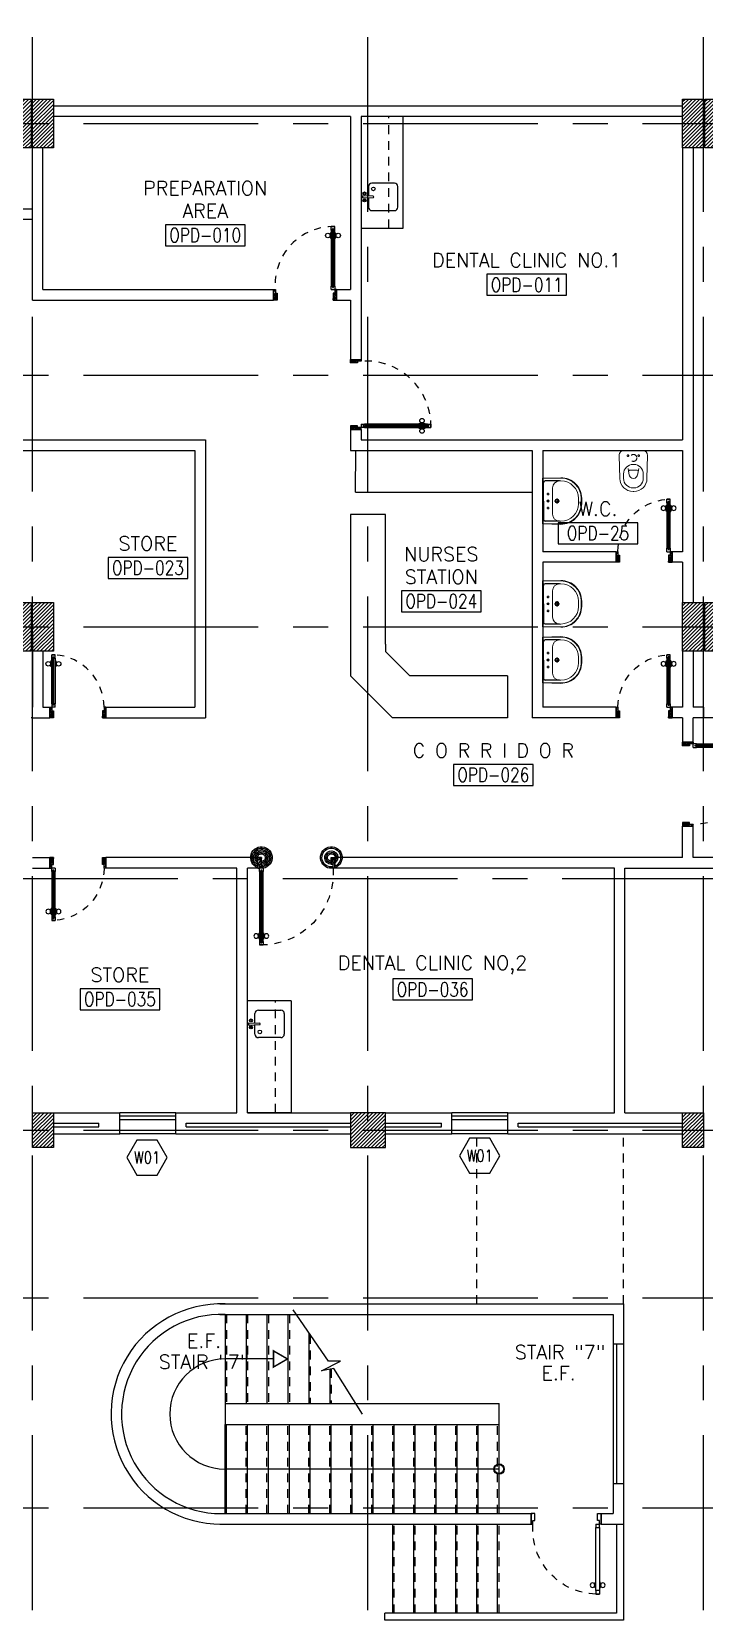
# Model space of a CAD drawing. Extents: x 417819.9 to 417911.9, y 43448 to 43539.2.
# Drawn here: x 417863.87 to 417873.49, y 43459.86 to 43482.59 of the extents above; entities that cross this region are included whole.
import ezdxf
from ezdxf.enums import TextEntityAlignment as Align

# ---------------------------------------------------------------- set-up
doc = ezdxf.new("R2010")
doc.units = 0
doc.header["$MEASUREMENT"] = 0
for name, pattern in [('CENTERX2', [4, 2.5, -0.5, 0.5, -0.5]), ('DASHED', [0.75, 0.5, -0.25]), ('HIDDEN', [0.375, 0.25, -0.125]), ('HIDDEN2', [0.1875, 0.125, -0.0625])]:
    doc.linetypes.add(name, pattern=pattern)
doc.layers.get('0').update_dxf_attribs({"color": 11, "linetype": 'CONTINUOUS'})
for name, color, linetype in [('AXES', 11, 'CENTERX2'), ('COL', 11, 'CONTINUOUS'), ('COUNTER', 11, 'CONTINUOUS'), ('DOOR', 11, 'CONTINUOUS'), ('FIX', 11, 'CONTINUOUS'), ('Handrail', 11, 'CONTINUOUS'), ('HAT', 11, 'CONTINUOUS'), ('HIDDEN', 11, 'HIDDEN2'), ('INSUL', 11, 'CONTINUOUS'), ('Locker', 11, 'CONTINUOUS'), ('ME-FIX', 11, 'CONTINUOUS'), ('RM-BOX', 11, 'CONTINUOUS'), ('RM-NAME', 11, 'CONTINUOUS'), ('RM-NO', 11, 'CONTINUOUS'), ('STR', 11, 'CONTINUOUS'), ('WALL', 11, 'CONTINUOUS'), ('WIN', 11, 'CONTINUOUS'), ('WIN-BOX', 11, 'CONTINUOUS'), ('WIN-NO', 11, 'CONTINUOUS')]:
    doc.layers.add(name, color=color, linetype=linetype)
doc.styles.add('ROMANS', font='ROMANS.shx', dxfattribs={"width": 0.6})

# ---------------------------------------------------------------- blocks, each defined once
blk = doc.blocks.new('RM1')
at = {"layer": 'RM-BOX'}
blk.add_lwpolyline([(570, -200), (-570, -200), (-570, -500), (570, -500)], close=True, dxfattribs=at)
at = {"layer": 'RM-NAME', "style": 'ROMANS'}
for tag, p in [('ROOMNAME1', (0, 324)), ('ROOMNAME2', (0, 0))]:
    blk.add_attdef(tag, text='', height=200, dxfattribs=at).set_placement(p, align=Align.MIDDLE)
at = {"layer": 'RM-NO', "style": 'ROMANS', "width": 0.8}
blk.add_attdef('ROOMNO', text='', height=200, dxfattribs=at).set_placement((0, -350), align=Align.MIDDLE)
blk = doc.blocks.new('WW1')
at = {"layer": 'WIN-BOX'}
blk.add_lwpolyline([(144, -250), (289, 0), (144, 250), (-144, 250), (-289, 0), (-144, -250)], close=True, dxfattribs=at)
at = {"layer": 'WIN-NO', "style": 'ROMANS', "width": 0.8}
blk.add_attdef('W00', text='', height=170, dxfattribs=at).set_placement((0, 0), align=Align.MIDDLE)
blk = doc.blocks.new('*X129')
at = {"color": 0}
for p, q in [((61359, 10129), (61837, 10607)), ((61359, 10182), (61784, 10607)), ((61359, 10235), (61731, 10607)), ((61359, 10288), (61678, 10607)), ((61359, 10341), (61624, 10607)), ((61359, 10395), (61571, 10607)), ((61359, 10448), (61518, 10607)), ((61359, 10501), (61465, 10607)), ((61359, 10554), (61412, 10607)), ((61359, 10607), (61359, 10607)), ((61390, 10107), (61859, 10576)), ((61443, 10107), (61859, 10523)), ((61496, 10107), (61859, 10470)), ((61549, 10107), (61859, 10417)), ((61602, 10107), (61859, 10364)), ((61655, 10107), (61859, 10311)), ((61708, 10107), (61859, 10258)), ((61761, 10107), (61859, 10205)), ((61814, 10107), (61859, 10152))]:
    blk.add_line(p, q, dxfattribs=at)
blk = doc.blocks.new('COL50')
at = {"layer": 'COL'}
blk.add_lwpolyline([(-250, 250), (-250, -250), (250, -250), (250, 250)], close=True, dxfattribs=at)
blk = doc.blocks.new('A$C74DC60CF')
at = {"layer": 'DOOR', "color": 0, "linetype": 'ByBlock'}
for p, q in [((65, 1155), (65, 1090)), ((74, 1155), (65, 1155)), ((74, 1078), (74, 1168)), ((81, 1168), (74, 1168)), ((74, 1155), (74, 1090)), ((81, 1200), (81, 1250)), ((131, 1250), (81, 1250)), ((81, 1250), (131, 1250)), ((81, 1200), (98, 1200)), ((98, 1200), (98, 1220)), ((98, 1220), (114, 1220)), ((114, 1200), (114, 1220)), ((114, 1200), (131, 1200)), ((131, 1200), (131, 1250)), ((131, 1168), (138, 1168)), ((138, 1078), (138, 1168)), ((138, 1155), (138, 1090)), ((138, 1155), (147, 1155)), ((147, 1155), (147, 1090)), ((74, 1090), (65, 1090)), ((81, 1078), (74, 1078)), ((131, 1078), (138, 1078)), ((138, 1090), (147, 1090)), ((56, 150), (56, 0)), ((56, 150), (81, 150)), ((106, 0), (56, 0)), ((98, 200), (81, 200)), ((81, 200), (81, 150)), ((131, 150), (81, 150)), ((81, 150), (81, 100)), ((81, 100), (106, 100)), ((98, 180), (98, 200)), ((114, 180), (98, 180)), ((106, 100), (106, 0)), ((131, 200), (114, 200)), ((114, 200), (114, 180)), ((131, 150), (131, 200)), ((1131, 100), (1106, 100)), ((1106, 100), (1106, 0)), ((1131, 150), (1131, 100)), ((1156, 150), (1131, 150)), ((1156, 150), (1156, 0)), ((1156, 0), (1156, 150)), ((1106, 0), (1156, 0))]:
    blk.add_line(p, q, dxfattribs=at)
at = {"layer": 'DOOR', "linetype": 'ByBlock'}
for p, q in [((81, 200), (81, 1200)), ((98, 200), (98, 1200)), ((114, 200), (114, 1200)), ((131, 1200), (131, 200))]:
    blk.add_line(p, q, dxfattribs=at)
at = {"layer": 'DOOR', "color": 9, "linetype": 'ByBlock'}
for p, q in [((106, 0), (56, 114)), ((106, 0), (56, 40)), ((106, 0), (93, 100)), ((1106, 0), (1156, 114)), ((1106, 0), (1119, 100)), ((1106, 0), (1156, 40))]:
    blk.add_line(p, q, dxfattribs=at)
at = {"layer": 'DOOR', "color": 0, "linetype": 'ByBlock'}
for centre in [(32, 1123), (179, 1123)]:
    blk.add_circle(centre, 32.4, dxfattribs=at)
at = {"layer": 'DOOR', "linetype": 'HIDDEN', "ltscale": 0.5}
blk.add_arc((106, 223), 1028, 355.9414, 91.3941, dxfattribs=at)
at = {"layer": 'DOOR', "color": 9, "linetype": 'ByBlock'}
for centre, radius, start, end in [((106, 0), 154, 103.7142, 108.8947), ((106, 0), 134, 100.72, 111.8402), ((106, 0), 114, 102.6226, 115.9162), ((106, 0), 94.4, 90, 121.9818), ((106, 0), 74.4, 90, 132.2236), ((106, 0), 54.4, 90, 156.7926), ((106, 0), 34.4, 90, 180), ((106, 0), 14.4, 90, 180), ((1106, 0), 94.4, 58.0182, 90), ((1106, 0), 74.4, 47.7764, 90), ((1106, 0), 54.4, 23.2074, 90), ((1106, 0), 34.4, 0, 90), ((1106, 0), 14.4, 0, 90), ((1106, 0), 134, 68.1598, 79.28), ((1106, 0), 154, 71.1053, 76.2858)]:
    blk.add_arc(centre, radius, start, end, dxfattribs=at)
blk = doc.blocks.new('DOOR90')
at = {"layer": 'DOOR', "color": 7, "linetype": 'ByBlock'}
for p, q in [((-150, 0), (0, 0)), ((-150, 0), (-150, -25)), ((0, -50), (-114, 0)), ((0, -50), (-40, 0)), ((0, -50), (0, 0)), ((-1000, -25), (-1050, -25)), ((-1050, -75), (-1050, -25)), ((-1050, -25), (-1050, -75)), ((-1000, -75), (-1050, -75)), ((-1000, -42), (-1020, -42)), ((-1020, -42), (-1020, -58)), ((-1000, -58), (-1020, -58)), ((-1000, -25), (-1000, -42)), ((-1000, -58), (-1000, -75)), ((-878, -18), (-968, -18)), ((-968, -25), (-968, -18)), ((-968, -75), (-968, -82)), ((-878, -82), (-968, -82)), ((-955, -9), (-890, -9)), ((-955, -18), (-955, -9)), ((-955, -18), (-890, -18)), ((-955, -82), (-890, -82)), ((-955, -82), (-955, -91)), ((-955, -91), (-890, -91)), ((-890, -18), (-890, -9)), ((-890, -82), (-890, -91)), ((-878, -25), (-878, -18)), ((-878, -75), (-878, -82)), ((-200, -25), (-150, -25)), ((-200, -42), (-200, -25)), ((-180, -42), (-200, -42)), ((-200, -58), (-180, -58)), ((-200, -75), (-200, -58)), ((-150, -75), (-200, -75)), ((-180, -58), (-180, -42)), ((-150, -25), (-100, -25)), ((-150, -75), (-150, -25)), ((-100, -25), (-100, -50)), ((0, -50), (-100, -37)), ((-100, -50), (0, -50)), ((-150, -875), (-100, -875)), ((-150, -900), (-150, -875)), ((-150, -900), (0, -900)), ((0, -900), (-150, -900)), ((0, -850), (-114, -900)), ((-100, -875), (-100, -850)), ((0, -850), (-100, -863)), ((-100, -850), (0, -850)), ((0, -850), (-40, -900)), ((0, -850), (0, -900))]:
    blk.add_line(p, q, dxfattribs=at)
at = {"layer": 'DOOR', "linetype": 'ByBlock'}
for p, q in [((-200, -25), (-1000, -25)), ((-200, -42), (-1000, -42)), ((-200, -58), (-1000, -58)), ((-1000, -75), (-200, -75))]:
    blk.add_line(p, q, dxfattribs=at)
at = {"layer": 'DOOR', "color": 7, "linetype": 'ByBlock'}
for centre in [(-923, 24), (-923, -124)]:
    blk.add_circle(centre, 32.4, dxfattribs=at)
for centre, radius, start, end in [((0, -50), 154, 161.1053, 166.2858), ((0, -50), 94.4, 148.0182, 180), ((0, -50), 134, 158.1598, 169.28), ((0, -50), 114, 154.0838, 167.3774), ((0, -50), 74.4, 137.7764, 180), ((0, -50), 54.4, 113.2074, 180), ((0, -50), 34.4, 90, 180), ((0, -50), 14.4, 90, 180), ((0, -850), 154, 193.7142, 198.8947), ((0, -850), 134, 190.72, 201.8402), ((0, -850), 94.4, 180, 211.9818), ((0, -850), 74.4, 180, 222.2236), ((0, -850), 54.4, 180, 246.7926), ((0, -850), 34.4, 180, 270), ((0, -850), 14.4, 180, 270)]:
    blk.add_arc(centre, radius, start, end, dxfattribs=at)
at = {"layer": 'DOOR', "linetype": 'HIDDEN', "ltscale": 0.5}
blk.add_arc((-222, -50), 828, 178.2701, 275.003, dxfattribs=at)
blk = doc.blocks.new('C11')
at = {"layer": 'HAT'}
h = blk.add_hatch(dxfattribs=at)
h.set_pattern_fill('ANSI31', color=256, scale=300, style=0)
h.set_pattern_definition([(45, (-383765.23, -62181), (-26.5165043, 26.5165043), [])])
h.paths.add_polyline_path([(-20, 350), (-20, 700), (-320, 700), (-320, 350)])
h.paths.add_polyline_path([(-320, 0), (-20, 0), (-20, 350), (-320, 350)])
h = blk.add_hatch(dxfattribs=at)
h.set_pattern_fill('ANSI31', color=256, scale=300, style=0)
h.set_pattern_definition([(45, (-383445.23, -62181), (-26.5165043, 26.5165043), [])])
h.paths.add_polyline_path([(300, 350), (300, 700), (0, 700), (0, 350)])
h.paths.add_polyline_path([(0, 0), (300, 0), (300, 350), (0, 350)])
at = {"layer": 'COL'}
for points in [[(-20, 700), (-20, 0), (-320, 0), (-320, 700)], [(300, 700), (300, 0), (0, 0), (0, 700)]]:
    blk.add_lwpolyline(points, close=True, dxfattribs=at)
blk = doc.blocks.new('DOOR80')
at = {"layer": 'DOOR', "color": 7, "linetype": 'ByBlock'}
for p, q in [((-150, 800), (0, 800)), ((-150, 800), (-150, 775)), ((0, 800), (-150, 800)), ((-150, 775), (-100, 775)), ((0, 750), (-114, 800)), ((-100, 775), (-100, 750)), ((0, 750), (-100, 763)), ((-100, 750), (0, 750)), ((0, 750), (-40, 800)), ((0, 750), (0, 800)), ((-850, 75), (-900, 75)), ((-900, 75), (-900, 25)), ((-900, 25), (-900, 75)), ((-850, 25), (-900, 25)), ((-850, 58), (-870, 58)), ((-870, 42), (-870, 58)), ((-850, 42), (-870, 42)), ((-850, 58), (-850, 75)), ((-850, 25), (-850, 42)), ((-727, 82), (-817, 82)), ((-817, 75), (-817, 82)), ((-817, 25), (-817, 18)), ((-727, 18), (-817, 18)), ((-805, 91), (-740, 91)), ((-805, 82), (-805, 91)), ((-805, 82), (-740, 82)), ((-805, 18), (-740, 18)), ((-805, 18), (-805, 9)), ((-805, 9), (-740, 9)), ((-740, 82), (-740, 91)), ((-740, 18), (-740, 9)), ((-727, 75), (-727, 82)), ((-727, 25), (-727, 18)), ((-150, 75), (-200, 75)), ((-200, 75), (-200, 58)), ((-200, 58), (-180, 58)), ((-180, 42), (-200, 42)), ((-200, 42), (-200, 25)), ((-200, 25), (-150, 25)), ((-180, 58), (-180, 42)), ((-150, 75), (-150, 25)), ((-150, 25), (-100, 25)), ((-150, 0), (-150, 25)), ((0, 0), (-150, 0)), ((0, 50), (-114, 0)), ((-100, 25), (-100, 50)), ((0, 50), (-100, 37)), ((-100, 50), (0, 50)), ((0, 50), (-40, 0)), ((0, 50), (0, 0))]:
    blk.add_line(p, q, dxfattribs=at)
at = {"layer": 'DOOR', "linetype": 'ByBlock'}
for p, q in [((-850, 75), (-200, 75)), ((-200, 58), (-850, 58)), ((-200, 42), (-850, 42)), ((-200, 25), (-850, 25))]:
    blk.add_line(p, q, dxfattribs=at)
at = {"layer": 'DOOR', "color": 7, "linetype": 'ByBlock'}
for centre in [(-772, 124), (-772, -24)]:
    blk.add_circle(centre, 32.4, dxfattribs=at)
at = {"layer": 'DOOR', "linetype": 'HIDDEN', "ltscale": 0.5}
blk.add_arc((-149, 23), 752, 90.0695, 176.0204, dxfattribs=at)
at = {"layer": 'DOOR', "color": 7, "linetype": 'ByBlock'}
for centre, radius, start, end in [((0, 750), 154, 161.1053, 166.2858), ((0, 750), 134, 158.1598, 169.28), ((0, 750), 94.4, 148.0182, 180), ((0, 750), 74.4, 137.7764, 180), ((0, 750), 54.4, 113.2074, 180), ((0, 750), 34.4, 90, 180), ((0, 750), 14.4, 90, 180), ((0, 50), 154, 193.7142, 198.8947), ((0, 50), 134, 190.72, 201.8402), ((0, 50), 114, 192.6226, 205.9162), ((0, 50), 94.4, 180, 211.9818), ((0, 50), 74.4, 180, 222.2236), ((0, 50), 54.4, 180, 246.7926), ((0, 50), 34.4, 180, 270), ((0, 50), 14.4, 180, 270)]:
    blk.add_arc(centre, radius, start, end, dxfattribs=at)
blk = doc.blocks.new('A$C24ED45A6')
at = {"layer": 'DOOR', "color": 0, "linetype": 'ByBlock'}
for p, q in [((925, 1100), (925, 1150)), ((925, 1150), (975, 1150)), ((975, 1150), (925, 1150)), ((975, 1100), (975, 1150)), ((909, 1055), (909, 990)), ((918, 1055), (909, 1055)), ((918, 990), (909, 990)), ((918, 978), (918, 1068)), ((925, 1068), (918, 1068)), ((918, 1055), (918, 990)), ((925, 978), (918, 978)), ((942, 1100), (925, 1100)), ((942, 1100), (942, 1120)), ((958, 1120), (942, 1120)), ((958, 1100), (958, 1120)), ((975, 1100), (958, 1100)), ((975, 1068), (982, 1068)), ((975, 978), (982, 978)), ((982, 978), (982, 1068)), ((982, 1055), (982, 990)), ((982, 1055), (991, 1055)), ((982, 990), (991, 990)), ((991, 1055), (991, 990)), ((0, 0), (0, 150)), ((0, 150), (25, 150)), ((50, 0), (0, 0)), ((25, 150), (25, 100)), ((25, 100), (50, 100)), ((50, 100), (50, 0)), ((925, 150), (925, 200)), ((925, 200), (942, 200)), ((925, 150), (975, 150)), ((942, 200), (942, 180)), ((942, 180), (958, 180)), ((975, 100), (950, 100)), ((950, 100), (950, 0)), ((958, 180), (958, 200)), ((958, 200), (975, 200)), ((975, 200), (975, 150)), ((1000, 150), (975, 150)), ((975, 150), (975, 100)), ((1000, 150), (1000, 0)), ((950, 0), (1000, 0))]:
    blk.add_line(p, q, dxfattribs=at)
at = {"layer": 'DOOR', "linetype": 'ByBlock'}
for p, q in [((925, 1100), (925, 200)), ((942, 200), (942, 1100)), ((958, 200), (958, 1100)), ((975, 200), (975, 1100))]:
    blk.add_line(p, q, dxfattribs=at)
at = {"layer": 'DOOR', "color": 9, "linetype": 'ByBlock'}
for p, q in [((50, 0), (0, 114)), ((50, 0), (0, 40)), ((50, 0), (37, 100)), ((950, 0), (1000, 114)), ((950, 0), (963, 100)), ((950, 0), (1000, 40))]:
    blk.add_line(p, q, dxfattribs=at)
at = {"layer": 'DOOR', "color": 0, "linetype": 'ByBlock'}
for centre in [(876, 1023), (1024, 1023)]:
    blk.add_circle(centre, 32.4, dxfattribs=at)
at = {"layer": 'DOOR', "linetype": 'HIDDEN', "ltscale": 0.5}
blk.add_arc((950, 222), 928, 88.456, 184.4816, dxfattribs=at)
at = {"layer": 'DOOR', "color": 9, "linetype": 'ByBlock'}
for centre, radius, start, end in [((50, 0), 154, 103.7142, 108.8947), ((50, 0), 134, 100.72, 111.8402), ((50, 0), 114, 102.6226, 115.9162), ((50, 0), 94.4, 90, 121.9818), ((50, 0), 74.4, 90, 132.2236), ((50, 0), 54.4, 90, 156.7926), ((50, 0), 34.4, 90, 180), ((50, 0), 14.4, 90, 180), ((950, 0), 94.4, 58.0182, 90), ((950, 0), 74.4, 47.7764, 90), ((950, 0), 54.4, 23.2074, 90), ((950, 0), 34.4, 0, 90), ((950, 0), 14.4, 0, 90), ((950, 0), 134, 68.1598, 79.28), ((950, 0), 114, 64.0838, 77.3774), ((950, 0), 154, 71.1053, 76.2858)]:
    blk.add_arc(centre, radius, start, end, dxfattribs=at)
at = {"layer": 'WALL'}
blk.add_line((1000, 0), (1000, 150), dxfattribs=at)
blk = doc.blocks.new('LAV-003')
at = {"layer": 'FIX', "linetype": 'ByBlock'}
blk.add_line((-328, -25), (328, -25), dxfattribs=at)
at = {"layer": 'FIX', "linetype": 'Continuous', "lineweight": 20}
for p, q in [((-328, -285), (-328, -25)), ((0, -165), (-187, -165)), ((0, -165), (187, -165)), ((328, -285), (328, -25)), ((-288, -285), (-288, -265)), ((287, -285), (287, -265)), ((0, -535), (-38, -535)), ((0, -575), (-38, -575)), ((0, -535), (38, -535)), ((0, -575), (38, -575))]:
    blk.add_line(p, q, dxfattribs=at)
at = {"layer": 'FIX', "linetype": 'ByBlock', "ltscale": 0.3}
for p, q in [((-288, -265), (-288, -60)), ((0, -35), (-262, -35)), ((0, -35), (262, -35)), ((287, -265), (287, -60))]:
    blk.add_line(p, q, dxfattribs=at)
at = {"layer": 'FIX', "lineweight": 20}
for p, q in [((-16, -101), (15, -101)), ((0, -85), (0, -116))]:
    blk.add_line(p, q, dxfattribs=at)
at = {"layer": 'FIX', "linetype": 'DASHED', "lineweight": 20, "ltscale": 0.04}
for p, q in [((0, -194), (0, -266)), ((-36, -230), (37, -230))]:
    blk.add_line(p, q, dxfattribs=at)
at = {"layer": 'FIX', "linetype": 'Continuous', "lineweight": 20}
blk.add_lwpolyline([(295, -25), (0, -25), (-328, -25), (-334, -285, 0.414214), (-38, -582), (0, -582), (38, -582, 0.414214), (334, -285), (328, -25), (0, -25)], format="xyb", dxfattribs=at)
at = {"layer": 'FIX', "linetype": 'HIDDEN', "lineweight": 20, "ltscale": 0.05}
for centre in [(-100, -101), (100, -101)]:
    blk.add_circle(centre, 12.4, dxfattribs=at)
at = {"layer": 'FIX', "lineweight": 20}
for centre, radius in [((0, -230), 29.5), ((0, -230), 22.5), ((0, -101), 15.5)]:
    blk.add_circle(centre, radius, dxfattribs=at)
at = {"layer": 'FIX', "linetype": 'ByBlock', "ltscale": 0.3}
for centre, start, end in [((-262, -60), 90, 180), ((262, -60), 0, 90)]:
    blk.add_arc(centre, 25, start, end, dxfattribs=at)
at = {"layer": 'FIX', "linetype": 'Continuous', "lineweight": 20}
for centre, radius, start, end in [((-187, -265), 100, 90, 180), ((187, -265), 100, 0, 90), ((-38, -285), 290, 180, 270), ((-38, -285), 250, 180, 270), ((38, -285), 290, 270, 0), ((38, -285), 250, 270, 0)]:
    blk.add_arc(centre, radius, start, end, dxfattribs=at)
blk = doc.blocks.new('WC1')
at = {"layer": 'FIX', "lineweight": 20}
for p, q in [((-482, 5), (-482, -5)), ((-429, 5), (-429, -5)), ((-289, 24), (-295, 0)), ((-295, 0), (-289, -24)), ((35, 204), (-293, 194)), ((-230, 141), (-293, 141)), ((-150, 76), (-245, 60)), ((-94, 5), (-94, -5)), ((108, 0), (108, 131)), ((108, -131), (108, 0)), ((-293, -141), (-230, -141)), ((-293, -194), (35, -204)), ((-245, -60), (-150, -76)), ((32, -204), (35, -204))]:
    blk.add_line(p, q, dxfattribs=at)
at = {"layer": 'FIX', "linetype": 'Continuous', "lineweight": 20}
blk.add_line((-175, -47), (-175, 45), dxfattribs=at)
at = {"layer": 'FIX', "linetype": 'HIDDEN2', "lineweight": 20, "ltscale": 0.3}
blk.add_circle((0, 0), 49.8, dxfattribs=at)
at = {"layer": 'FIX', "linetype": 'HIDDEN', "lineweight": 20, "ltscale": 0.05}
for centre in [(32, 78), (32, -77)]:
    blk.add_circle(centre, 11.6, dxfattribs=at)
at = {"layer": 'FIX', "lineweight": 20}
for centre, radius, start, end in [((-293, 5), 189, 90, 180), ((-293, 5), 136, 90, 180), ((-228, -7), 68.2, 128.9242, 152.8468), ((-219, -18), 82, 108.496, 128.9242), ((-230, 5), 136, 360, 90), ((35, 131), 73, 360, 90), ((-293, -5), 189, 180, 270), ((-293, -5), 136, 180, 270), ((-228, 7), 68.2, 207.1532, 231.0758), ((-219, 18), 82, 231.0758, 251.504), ((-230, -5), 136, 270, 0), ((35, -131), 73, 270, 0)]:
    blk.add_arc(centre, radius, start, end, dxfattribs=at)
at = {"layer": 'FIX', "linetype": 'Continuous', "lineweight": 20}
for centre, start, end in [((-198, 46), 357.6662, 91.6121), ((-197, -46), 268.3879, 2.3338)]:
    blk.add_arc(centre, 22.3, start, end, dxfattribs=at)
blk = doc.blocks.new('DOOR100')
at = {"layer": 'DOOR', "color": 7, "linetype": 'ByBlock'}
for p, q in [((-91, 1205), (-91, 1140)), ((-82, 1205), (-91, 1205)), ((-82, 1140), (-91, 1140)), ((-82, 1128), (-82, 1218)), ((-75, 1218), (-82, 1218)), ((-82, 1205), (-82, 1140)), ((-75, 1250), (-75, 1300)), ((-75, 1300), (-25, 1300)), ((-25, 1300), (-75, 1300)), ((-58, 1250), (-75, 1250)), ((-58, 1250), (-58, 1270)), ((-42, 1270), (-58, 1270)), ((-42, 1250), (-42, 1270)), ((-25, 1250), (-42, 1250)), ((-25, 1250), (-25, 1300)), ((-25, 1218), (-18, 1218)), ((-18, 1128), (-18, 1218)), ((-18, 1205), (-18, 1140)), ((-18, 1205), (-9, 1205)), ((-18, 1140), (-9, 1140)), ((-9, 1205), (-9, 1140)), ((-75, 1128), (-82, 1128)), ((-25, 1128), (-18, 1128)), ((-1200, 0), (-1200, 150)), ((-1200, 150), (-1175, 150)), ((-1200, 150), (-1200, 0)), ((-1150, 0), (-1200, 114)), ((-1150, 0), (-1200, 40)), ((-1150, 0), (-1200, 0)), ((-1175, 150), (-1175, 100)), ((-1175, 100), (-1150, 100)), ((-1150, 0), (-1163, 100)), ((-1150, 100), (-1150, 0)), ((-75, 200), (-58, 200)), ((-75, 150), (-75, 200)), ((-75, 150), (-25, 150)), ((-58, 200), (-58, 180)), ((-58, 180), (-42, 180)), ((-50, 0), (0, 114)), ((-50, 100), (-50, 0)), ((-50, 0), (-37, 100)), ((-25, 100), (-50, 100)), ((-50, 0), (0, 40)), ((-50, 0), (0, 0)), ((-42, 200), (-25, 200)), ((-42, 180), (-42, 200)), ((-25, 200), (-25, 150)), ((0, 150), (-25, 150)), ((-25, 150), (-25, 100)), ((0, 0), (0, 150)), ((0, 150), (0, 0))]:
    blk.add_line(p, q, dxfattribs=at)
at = {"layer": 'DOOR', "linetype": 'ByBlock'}
for p, q in [((-75, 1250), (-75, 200)), ((-58, 200), (-58, 1250)), ((-42, 200), (-42, 1250)), ((-25, 200), (-25, 1250))]:
    blk.add_line(p, q, dxfattribs=at)
at = {"layer": 'DOOR', "color": 7, "linetype": 'ByBlock'}
for centre in [(-124, 1173), (24, 1173)]:
    blk.add_circle(centre, 32.4, dxfattribs=at)
at = {"layer": 'DOOR', "linetype": 'HIDDEN', "ltscale": 0.5}
blk.add_arc((-25, 150), 1150, 90, 180, dxfattribs=at)
at = {"layer": 'DOOR', "color": 7, "linetype": 'ByBlock'}
for centre, radius, start, end in [((-1150, 0), 154, 103.7142, 108.8947), ((-1150, 0), 134, 100.72, 111.8402), ((-1150, 0), 94.4, 90, 121.9818), ((-1150, 0), 74.4, 90, 132.2236), ((-1150, 0), 54.4, 90, 156.7926), ((-1150, 0), 34.4, 90, 180), ((-1150, 0), 14.4, 90, 180), ((-50, 0), 94.4, 58.0182, 90), ((-50, 0), 74.4, 47.7764, 90), ((-50, 0), 54.4, 23.2074, 90), ((-50, 0), 34.4, 0, 90), ((-50, 0), 14.4, 0, 90), ((-50, 0), 134, 68.1598, 79.28), ((-50, 0), 114, 64.0838, 77.3774), ((-50, 0), 154, 71.1053, 76.2858)]:
    blk.add_arc(centre, radius, start, end, dxfattribs=at)
blk = doc.blocks.new('STL-DR')
at = {"layer": 'DOOR', "color": 0, "linetype": 'ByBlock'}
for p, q in [((50, 0), (0, 0)), ((0, -150), (0, 0)), ((50, -100), (50, 0)), ((0, -150), (25, -150)), ((25, -100), (50, -100)), ((25, -150), (25, -100)), ((75, -150), (25, -150)), ((25, -200), (25, -150)), ((75, -200), (25, -200)), ((75, -150), (75, -200)), ((950, -100), (950, 0)), ((950, 0), (1000, 0)), ((975, -100), (950, -100)), ((975, -150), (975, -100)), ((1000, -150), (975, -150)), ((1000, 0), (1000, -150)), ((18, -990), (9, -990)), ((9, -1055), (9, -990)), ((18, -1055), (9, -1055)), ((18, -978), (18, -1068)), ((25, -978), (18, -978)), ((18, -1055), (18, -990)), ((25, -1068), (18, -1068)), ((25, -1100), (75, -1100)), ((25, -1100), (25, -1150)), ((75, -978), (82, -978)), ((75, -1068), (82, -1068)), ((75, -1100), (75, -1150)), ((82, -978), (82, -1068)), ((82, -990), (91, -990)), ((82, -1055), (82, -990)), ((82, -1055), (91, -1055)), ((91, -1055), (91, -990)), ((25, -1150), (75, -1150)), ((75, -1150), (25, -1150))]:
    blk.add_line(p, q, dxfattribs=at)
at = {"layer": 'DOOR', "linetype": 'ByBlock'}
for p, q in [((25, -200), (25, -1100)), ((75, -1100), (75, -200))]:
    blk.add_line(p, q, dxfattribs=at)
at = {"layer": 'DOOR', "color": 0, "linetype": 'ByBlock'}
for centre in [(-24, -1023), (124, -1023)]:
    blk.add_circle(centre, 32.4, dxfattribs=at)
at = {"layer": 'DOOR', "linetype": 'HIDDEN', "ltscale": 0.5}
blk.add_arc((50, -223), 928, 271.544, 4.4816, dxfattribs=at)
at = {"layer": 'WALL'}
for p, q in [((0, 0), (0, -150)), ((0, 0), (0, -150)), ((1000, 0), (1000, -150))]:
    blk.add_line(p, q, dxfattribs=at)
blk = doc.blocks.new('A$C4EEB47EC')
at = {"layer": 'ME-FIX', "linetype": 'HIDDEN2'}
blk.add_line((1.6, 0.4), (0, 0.4), dxfattribs=at)
at = {"layer": 'ME-FIX'}
blk.add_lwpolyline([(0, 0.6), (1.6, 0.6), (1.6, 0)], dxfattribs=at)
blk.add_lwpolyline([(1.162, 0.107), (1.296, 0.107, 0.414214), (1.346, 0.157), (1.346, 0.478, 0.414214), (1.296, 0.528), (1.003, 0.528, 0.414214), (0.953, 0.478), (0.953, 0.157, 0.414214), (1.003, 0.107), (1.137, 0.107)], format="xyb", dxfattribs=at)
blk.add_lwpolyline([(1.133, 0.019), (1.165, 0.019), (1.159, 0.174, 1), (1.139, 0.174)], format="xyb", close=True, dxfattribs=at)
for centre, radius in [((1.035, 0.177), 0.0255), ((1.1, 0.05), 0.0217), ((1.1, 0.05), 0.014), ((1.199, 0.05), 0.0217), ((1.199, 0.05), 0.014)]:
    blk.add_circle(centre, radius, dxfattribs=at)
blk = doc.blocks.new('A$C347D0806')
at = {"layer": 'ME-FIX'}
for p, q in [((0.627, 1.6), (0.627, 0)), ((0.107, 1.28), (0.107, 1.417)), ((0.157, 1.467), (0.478, 1.467)), ((0.528, 1.417), (0.528, 1.124)), ((0.019, 1.254), (0.019, 1.287)), ((0.019, 1.287), (0.174, 1.28)), ((0.019, 1.254), (0.174, 1.261)), ((0.107, 1.124), (0.107, 1.261)), ((0.478, 1.074), (0.157, 1.074)), ((0.627, 0), (0, 0))]:
    blk.add_line(p, q, dxfattribs=at)
for centre, radius in [((0.05, 1.32), 0.0217), ((0.05, 1.221), 0.0217), ((0.05, 1.32), 0.014), ((0.05, 1.221), 0.014), ((0.177, 1.156), 0.0255)]:
    blk.add_circle(centre, radius, dxfattribs=at)
for centre, radius, start, end in [((0.157, 1.417), 0.0499, 90, 180), ((0.478, 1.417), 0.0499, 0, 90), ((0.174, 1.27), 0.00997, 270, 90), ((0.157, 1.124), 0.0499, 180, 270), ((0.478, 1.124), 0.0499, 270, 0)]:
    blk.add_arc(centre, radius, start, end, dxfattribs=at)

msp = doc.modelspace()

# ---------------------------------------------------------------- hatches: boundary and pattern name
at = {"layer": 'HAT', "linetype": 'ByBlock', "ltscale": 0.3}
h = msp.add_hatch(dxfattribs=at)
h.set_pattern_fill('ANSI31', color=256, scale=300, style=0)
h.set_pattern_definition([(44.999998, (417605.380422, 43384.263318), (-0.0265165056, 0.026516504), [])])
h.paths.add_polyline_path([(417864.1766, 43467.1243), (417863.8766, 43467.1243), (417863.8766, 43466.8743), (417864.1766, 43466.8743)])
h.paths.add_polyline_path([(417864.1766, 43466.8743), (417863.8766, 43466.8743), (417863.8766, 43466.6243), (417864.1766, 43466.6243)])
h = msp.add_hatch(dxfattribs=at)
h.set_pattern_fill('ANSI31', color=256, scale=300, style=0)
h.set_pattern_definition([(44.999998, (417614.680422, 43384.263318), (-0.0265165056, 0.026516504), [])])
h.paths.add_polyline_path([(417873.4766, 43467.1243), (417873.1766, 43467.1243), (417873.1766, 43466.8743), (417873.4766, 43466.8743)])
h.paths.add_polyline_path([(417873.4766, 43466.8743), (417873.1766, 43466.8743), (417873.1766, 43466.6243), (417873.4766, 43466.6243)])

# ---------------------------------------------------------------- linework, layer by layer
for p, q in [((417868.1114, 43463.5709), (417867.6037, 43464.3022)), ((417868.0128, 43463.4305), (417868.2817, 43463.5709)), ((417868.1882, 43463.4656), (417868.0128, 43463.4305)), ((417868.2817, 43463.5709), (417868.1114, 43463.5709)), ((417868.5974, 43462.8104), (417868.1882, 43463.4656)), ((417866.6314, 43462.9643), (417870.5514, 43462.9643)), ((417866.6314, 43462.9643), (417866.6314, 43462.6643)), ((417870.5514, 43462.6643), (417870.5514, 43462.9643)), ((417866.6314, 43462.6643), (417870.5514, 43462.6643))]:
    msp.add_line(p, q)
at = {"layer": 'AXES'}
for p, q in [((417868.6766, 43460.01), (417868.6766, 43538.8227)), ((417863.8766, 43460.01), (417863.8766, 43538.1468)), ((417873.4766, 43460.01), (417873.4766, 43538.1375)), ((417820.6052, 43481.2743), (417889.6966, 43481.2743)), ((417820.6052, 43477.6743), (417889.6966, 43477.6743)), ((417820.6052, 43474.0743), (417889.6966, 43474.0743)), ((417831.4566, 43470.4743), (417889.6966, 43470.4743)), ((417820.6052, 43466.8743), (417890.8966, 43466.8743)), ((417820.6052, 43464.4743), (417889.6966, 43464.4743)), ((417820.6052, 43464.4743), (417898.0966, 43464.4743)), ((417820.6052, 43461.4743), (417887.8966, 43461.4743)), ((417820.6052, 43461.4743), (417887.8966, 43461.4743))]:
    msp.add_line(p, q, dxfattribs=at)
at = {"layer": 'COL'}
for p, q in [((417863.8766, 43467.1243), (417864.1766, 43467.1243)), ((417863.8766, 43466.6243), (417863.8766, 43467.1243)), ((417864.1766, 43467.1243), (417864.1766, 43466.6243)), ((417873.1766, 43467.1243), (417873.4766, 43467.1243)), ((417873.1766, 43466.6243), (417873.1766, 43467.1243)), ((417873.4766, 43467.1243), (417873.4766, 43466.6243)), ((417864.1766, 43466.6243), (417863.8766, 43466.6243)), ((417873.4766, 43466.6243), (417873.1766, 43466.6243))]:
    msp.add_line(p, q, dxfattribs=at)
at = {"layer": 'COUNTER'}
for p, q in [((417868.5001, 43475.9993), (417868.5016, 43476.5993)), ((417868.5001, 43475.9993), (417871.0266, 43475.9993)), ((417868.4266, 43473.8243), (417868.4266, 43473.3743)), ((417868.9266, 43473.8243), (417868.9266, 43473.7229)), ((417869.2751, 43473.3743), (417868.9266, 43473.7229)), ((417869.0266, 43472.7743), (417868.4266, 43473.3743)), ((417870.6735, 43473.3743), (417869.2751, 43473.3743)), ((417870.6735, 43473.3743), (417870.6735, 43472.7743)), ((417870.6735, 43472.7743), (417869.0266, 43472.7743))]:
    msp.add_line(p, q, dxfattribs=at)
msp.add_lwpolyline([(417868.9266, 43473.8243), (417868.9266, 43475.6793), (417868.4266, 43475.6793), (417868.4266, 43473.8243)], dxfattribs=at)
at = {"layer": 'Handrail'}
for p, q in [((417872.2316, 43461.2393), (417872.2316, 43459.9643)), ((417872.3316, 43461.2393), (417872.3316, 43459.8643)), ((417872.2316, 43459.9643), (417868.9184, 43459.9643)), ((417868.9184, 43459.8643), (417868.9184, 43459.9643)), ((417872.3316, 43459.8643), (417868.9184, 43459.8643))]:
    msp.add_line(p, q, dxfattribs=at)
at = {"layer": 'HIDDEN'}
for p, q in [((417870.2316, 43464.3893), (417870.2316, 43466.8243)), ((417872.3316, 43464.3893), (417872.3316, 43466.8243))]:
    msp.add_line(p, q, dxfattribs=at)
at = {"layer": 'INSUL'}
for p, q in [((417864.1766, 43466.9743), (417864.8266, 43466.9743)), ((417864.1766, 43466.9243), (417864.8266, 43466.9243)), ((417864.8266, 43466.9243), (417864.8266, 43466.9743)), ((417866.0766, 43466.9743), (417868.4266, 43466.9743)), ((417866.0766, 43466.9243), (417866.0766, 43466.9743)), ((417866.0766, 43466.9243), (417868.4266, 43466.9243)), ((417868.9266, 43466.9743), (417869.7266, 43466.9743)), ((417868.9266, 43466.9243), (417869.7266, 43466.9243)), ((417869.7266, 43466.9243), (417869.7266, 43466.9743)), ((417870.8266, 43466.9743), (417873.1766, 43466.9743)), ((417870.8266, 43466.9243), (417870.8266, 43466.9743)), ((417870.8266, 43466.9243), (417873.1766, 43466.9243))]:
    msp.add_line(p, q, dxfattribs=at)
at = {"layer": 'ME-FIX'}
msp.add_line((417867.5781, 43468.7245), (417866.9516, 43468.7245), dxfattribs=at)
at = {"layer": 'ME-FIX', "linetype": 'HIDDEN2'}
msp.add_line((417867.3516, 43467.1243), (417867.3516, 43468.7245), dxfattribs=at)
at = {"layer": 'STR'}
for p, q in [((417866.6314, 43464.2393), (417866.6314, 43462.9643)), ((417866.9314, 43464.2393), (417866.9314, 43462.9643)), ((417867.2314, 43464.2393), (417867.2314, 43462.9643)), ((417867.5314, 43464.2393), (417867.5314, 43462.9643)), ((417867.8314, 43463.9742), (417867.8314, 43462.9643)), ((417867.3246, 43463.6018), (417866.629, 43463.6018)), ((417868.1314, 43463.4542), (417868.1314, 43462.9643)), ((417866.6314, 43461.3893), (417866.6314, 43462.6643)), ((417866.6514, 43461.3893), (417866.6514, 43462.6643)), ((417866.9514, 43461.3893), (417866.9514, 43462.6643)), ((417867.2514, 43461.3893), (417867.2514, 43462.6643)), ((417867.5514, 43461.3893), (417867.5514, 43462.6643)), ((417867.8514, 43461.3893), (417867.8514, 43462.6643)), ((417868.1514, 43461.3893), (417868.1514, 43462.6643)), ((417868.4514, 43461.3893), (417868.4514, 43462.6643)), ((417868.7514, 43461.3893), (417868.7514, 43462.6643)), ((417869.0514, 43461.3893), (417869.0514, 43462.6643)), ((417869.3514, 43461.3893), (417869.3514, 43462.6643)), ((417869.6514, 43461.3893), (417869.6514, 43462.6643)), ((417869.9514, 43461.3893), (417869.9514, 43462.6643)), ((417870.2514, 43461.3893), (417870.2514, 43462.6643)), ((417870.5514, 43461.3893), (417870.5514, 43462.6643)), ((417870.5514, 43462.0268), (417866.629, 43462.0268)), ((417869.0314, 43459.9643), (417869.0314, 43461.2393)), ((417869.3314, 43459.9643), (417869.3314, 43461.2393)), ((417869.6314, 43459.9643), (417869.6314, 43461.2393)), ((417869.9314, 43459.9643), (417869.9314, 43461.2393)), ((417870.2314, 43459.9643), (417870.2314, 43461.2393)), ((417870.5314, 43459.9643), (417870.5314, 43461.2393))]:
    msp.add_line(p, q, dxfattribs=at)
at = {"layer": 'STR', "linetype": 'HIDDEN2'}
for p, q in [((417866.6514, 43464.2393), (417866.6514, 43462.9643)), ((417866.9514, 43464.2393), (417866.9514, 43462.9643)), ((417867.2514, 43464.2393), (417867.2514, 43462.9643)), ((417867.5514, 43464.2393), (417867.5514, 43462.9643)), ((417867.8514, 43463.9454), (417867.8514, 43462.9643)), ((417868.1514, 43463.4582), (417868.1514, 43462.9643)), ((417866.6314, 43461.3893), (417866.6314, 43462.6643)), ((417866.6514, 43461.3893), (417866.6514, 43462.6643)), ((417866.9314, 43461.3893), (417866.9314, 43462.6643)), ((417867.2314, 43461.3893), (417867.2314, 43462.6643)), ((417867.5314, 43461.3893), (417867.5314, 43462.6643)), ((417867.8314, 43461.3893), (417867.8314, 43462.6643)), ((417868.1314, 43461.3893), (417868.1314, 43462.6643)), ((417868.4314, 43461.3893), (417868.4314, 43462.6643)), ((417868.7314, 43461.3893), (417868.7314, 43462.6643)), ((417869.0314, 43461.3893), (417869.0314, 43462.6643)), ((417869.3314, 43461.3893), (417869.3314, 43462.6643)), ((417869.6314, 43461.3893), (417869.6314, 43462.6643)), ((417869.9314, 43461.3893), (417869.9314, 43462.6643)), ((417870.2314, 43461.3893), (417870.2314, 43462.6643)), ((417870.5314, 43461.3893), (417870.5314, 43462.6643)), ((417869.0514, 43459.9643), (417869.0514, 43461.2393)), ((417869.3514, 43459.9643), (417869.3514, 43461.2393)), ((417869.6514, 43459.9643), (417869.6514, 43461.2393)), ((417869.9514, 43459.9643), (417869.9514, 43461.2393)), ((417870.2514, 43459.9643), (417870.2514, 43461.2393)), ((417870.5514, 43459.9643), (417870.5514, 43461.2393))]:
    msp.add_line(p, q, dxfattribs=at)
at = {"layer": 'STR', "const_width": 0.0215}
msp.add_lwpolyline([(417867.3246, 43463.4864), (417867.3246, 43463.7173), (417867.5246, 43463.6018)], close=True, dxfattribs=at)
at = {"layer": 'STR'}
for radius in [0.075, 0.065]:
    msp.add_circle((417870.5514, 43462.0268), radius, dxfattribs=at)
msp.add_arc((417866.629, 43462.8143), 0.7875, 90, 270, dxfattribs=at)
at = {"layer": 'WALL'}
for p, q in [((417873.1766, 43481.5243), (417864.1766, 43481.5243)), ((417868.4266, 43481.3743), (417864.1766, 43481.3743)), ((417868.4266, 43481.3743), (417868.4266, 43478.8993)), ((417873.1766, 43481.3743), (417868.5766, 43481.3743)), ((417868.5766, 43481.3743), (417868.5766, 43477.8993)), ((417863.8766, 43478.7493), (417863.8766, 43481.0243)), ((417864.0266, 43478.8993), (417864.0266, 43480.9243)), ((417873.1766, 43480.9243), (417873.1766, 43476.7493)), ((417873.3266, 43480.9243), (417873.3266, 43474.4243)), ((417863.8766, 43480.0493), (417858.9816, 43480.0493)), ((417863.8766, 43479.8993), (417859.1316, 43479.8993)), ((417864.0266, 43478.8993), (417867.3266, 43478.8993)), ((417867.3266, 43478.8993), (417867.3266, 43478.7493)), ((417868.2266, 43478.8993), (417868.4266, 43478.8993)), ((417868.2266, 43478.8993), (417868.2266, 43478.7493)), ((417863.8766, 43478.7493), (417867.3266, 43478.7493)), ((417868.2266, 43478.7493), (417868.4266, 43478.7493)), ((417868.4266, 43478.7493), (417868.4266, 43477.8993)), ((417868.4266, 43477.8993), (417868.5766, 43477.8993)), ((417868.4266, 43477.8993), (417868.5766, 43477.8993)), ((417868.4266, 43476.8993), (417868.4266, 43476.5993)), ((417868.4266, 43476.8993), (417868.5766, 43476.8993)), ((417868.5766, 43476.8993), (417868.5766, 43476.7493)), ((417856.9066, 43476.7493), (417866.3516, 43476.7493)), ((417862.6766, 43476.5993), (417866.2016, 43476.5993)), ((417866.2016, 43476.5993), (417866.2016, 43472.9243)), ((417866.3516, 43476.7493), (417866.3516, 43472.7743)), ((417868.4266, 43476.5993), (417871.0266, 43476.5993)), ((417868.5766, 43476.7493), (417873.1766, 43476.7493)), ((417871.0266, 43476.5993), (417871.0266, 43472.7743)), ((417871.1766, 43476.5993), (417871.1766, 43475.1493)), ((417871.1766, 43476.5993), (417873.1766, 43476.5993)), ((417873.1766, 43476.5993), (417873.1766, 43475.1493)), ((417872.2266, 43475.1493), (417871.1766, 43475.1493)), ((417872.2266, 43474.9993), (417871.1766, 43474.9993)), ((417871.1766, 43474.9993), (417871.1766, 43472.9243)), ((417872.2266, 43475.1493), (417872.2266, 43474.9993)), ((417873.1766, 43475.1493), (417873.0266, 43475.1493)), ((417873.0266, 43475.1493), (417873.0266, 43474.9993)), ((417873.1766, 43474.9993), (417873.0266, 43474.9993)), ((417873.1766, 43474.9993), (417873.1766, 43474.4243)), ((417863.8766, 43473.9993), (417863.8766, 43472.9243)), ((417864.0266, 43473.7243), (417864.0266, 43472.9243)), ((417873.1766, 43473.7243), (417873.1766, 43472.9243)), ((417873.3266, 43473.7243), (417873.3266, 43472.9243)), ((417864.0266, 43472.9243), (417864.1266, 43472.9243)), ((417864.1266, 43472.9243), (417864.1266, 43472.7743)), ((417864.9266, 43472.9243), (417866.2016, 43472.9243)), ((417864.9266, 43472.9243), (417864.9266, 43472.7743)), ((417872.2266, 43472.9243), (417871.1766, 43472.9243)), ((417872.2266, 43472.9243), (417872.2266, 43472.7743)), ((417873.1766, 43472.9243), (417873.0266, 43472.9243)), ((417873.0266, 43472.9243), (417873.0266, 43472.7743)), ((417873.4766, 43472.9243), (417873.3266, 43472.9243)), ((417873.4766, 43472.9243), (417873.3266, 43472.9243)), ((417873.4766, 43472.9243), (417873.4766, 43472.7743)), ((417863.8766, 43472.7743), (417863.8566, 43472.7743)), ((417863.8766, 43472.7743), (417864.1266, 43472.7743)), ((417864.9266, 43472.7743), (417866.3516, 43472.7743)), ((417872.2266, 43472.7743), (417871.0266, 43472.7743)), ((417873.1766, 43472.7743), (417873.0266, 43472.7743)), ((417873.1766, 43472.7743), (417873.1766, 43472.4243)), ((417873.3266, 43472.4243), (417873.3266, 43472.7743)), ((417877.2216, 43472.7743), (417873.3266, 43472.7743)), ((417873.3266, 43472.4243), (417873.1766, 43472.4243)), ((417873.3266, 43471.2243), (417873.1766, 43471.2243)), ((417873.1766, 43470.7743), (417873.1766, 43471.2243)), ((417873.3266, 43470.7743), (417873.3266, 43471.2243)), ((417863.8766, 43470.7743), (417864.1266, 43470.7743)), ((417864.1266, 43470.6243), (417864.1266, 43470.7743)), ((417864.9266, 43470.7743), (417864.9266, 43470.6243)), ((417867.1016, 43470.7743), (417864.9266, 43470.7743)), ((417867.1016, 43470.7743), (417867.0766, 43470.7743)), ((417867.1016, 43470.6243), (417867.1016, 43470.7743)), ((417868.2016, 43470.7743), (417868.2016, 43470.6243)), ((417869.2516, 43470.7743), (417868.2016, 43470.7743)), ((417873.1766, 43470.7743), (417868.2016, 43470.7743)), ((417875.8716, 43470.7743), (417873.3266, 43470.7743)), ((417863.8766, 43470.6243), (417864.1266, 43470.6243)), ((417866.8016, 43470.6243), (417864.9266, 43470.6243)), ((417866.8016, 43467.1243), (417866.8016, 43470.6243)), ((417866.9516, 43467.1243), (417866.9516, 43470.6243)), ((417867.1016, 43470.6243), (417866.9516, 43470.6243)), ((417867.1016, 43470.6243), (417867.0766, 43470.6243)), ((417872.2016, 43470.6243), (417868.2016, 43470.6243)), ((417869.2516, 43470.6243), (417868.2016, 43470.6243)), ((417872.2016, 43467.1243), (417872.2016, 43470.6243)), ((417872.3516, 43467.1243), (417872.3516, 43470.6243)), ((417872.3516, 43470.6243), (417875.8716, 43470.6243)), ((417864.1766, 43467.1243), (417865.1266, 43467.1243)), ((417865.1266, 43466.8243), (417865.1266, 43467.1243)), ((417865.9266, 43467.1243), (417866.8016, 43467.1243)), ((417865.9266, 43466.8243), (417865.9266, 43467.1243)), ((417866.9516, 43467.1243), (417868.4266, 43467.1243)), ((417868.9266, 43467.1243), (417869.8766, 43467.1243)), ((417869.8766, 43466.8243), (417869.8766, 43467.1243)), ((417870.6766, 43467.1243), (417872.2016, 43467.1243)), ((417870.6766, 43466.8243), (417870.6766, 43467.1243)), ((417872.3516, 43467.1243), (417873.2266, 43467.1243)), ((417864.1766, 43466.8243), (417865.1266, 43466.8243)), ((417865.9266, 43466.8243), (417868.4266, 43466.8243)), ((417868.9266, 43466.8243), (417869.8766, 43466.8243)), ((417870.6766, 43466.8243), (417873.1766, 43466.8243)), ((417866.5561, 43464.3893), (417872.3316, 43464.3893)), ((417872.3316, 43464.3893), (417872.3316, 43463.8143)), ((417866.5561, 43464.2393), (417872.1816, 43464.2393)), ((417872.1816, 43464.2393), (417872.1816, 43463.8143)), ((417872.3316, 43463.8143), (417872.1816, 43463.8143)), ((417872.3316, 43461.8143), (417872.1816, 43461.8143)), ((417872.1816, 43461.8143), (417872.1816, 43461.3893)), ((417872.3316, 43461.8143), (417872.3316, 43461.2393)), ((417866.5561, 43461.3893), (417871.0316, 43461.3893)), ((417871.0116, 43461.2393), (417871.0116, 43461.3893)), ((417872.0116, 43461.2393), (417872.0116, 43461.3893)), ((417872.0116, 43461.3893), (417872.1816, 43461.3893)), ((417866.5561, 43461.2393), (417871.0316, 43461.2393)), ((417872.0116, 43461.2393), (417872.3316, 43461.2393))]:
    msp.add_line(p, q, dxfattribs=at)
for radius, start in [(1.575, 87.98658), (1.425, 87.77455)]:
    msp.add_arc((417866.5761, 43462.8143), radius, start, 270.00003, dxfattribs=at)
at = {"layer": 'WIN'}
for p, q in [((417865.9266, 43467.1243), (417865.1266, 43467.1243)), ((417865.9266, 43467.0743), (417865.1266, 43467.0743)), ((417865.9266, 43467.0243), (417865.1266, 43467.0243)), ((417870.6766, 43467.1243), (417869.8766, 43467.1243)), ((417870.6766, 43467.0743), (417869.8766, 43467.0743)), ((417870.6766, 43467.0243), (417869.8766, 43467.0243)), ((417865.9266, 43466.8243), (417865.1266, 43466.8243)), ((417870.6766, 43466.8243), (417869.8766, 43466.8243)), ((417872.1816, 43463.8143), (417872.1816, 43461.8143)), ((417872.2316, 43463.8143), (417872.2316, 43461.8143)), ((417872.3316, 43463.8143), (417872.3316, 43461.8143))]:
    msp.add_line(p, q, dxfattribs=at)

# ---------------------------------------------------------------- block references
at = {"layer": 'COL', "xscale": 0.001000000047497451, "yscale": 0.0009999999892897904, "zscale": 0.001}
msp.add_blockref('COL50', (417868.6766, 43466.8743), dxfattribs=at)
at = {"layer": 'DOOR', "color": 0, "yscale": 0.0009999999892897904, "zscale": 0.001}
for name, p, xscale, rotation in [('DOOR90', (417868.2266, 43478.7493), 0.0009999999892897904, 270), ('A$C24ED45A6', (417868.4266, 43477.8993), 0.0009999999892897904, 270), ('A$C74DC60CF', (417867.0457, 43470.7743), -0.001000000047497451, 180)]:
    msp.add_blockref(name, p, dxfattribs=dict(at, xscale=xscale, rotation=rotation))
at = {"layer": 'DOOR', "yscale": 0.0009999999892897904, "zscale": 0.001}
for name, p, xscale, rotation in [('DOOR80', (417873.0266, 43474.9993), -0.0009999999892897904, 90), ('DOOR80', (417864.1266, 43472.7743), 0.0009999999892897904, 270), ('DOOR80', (417873.0266, 43472.7743), -0.0009999999892897904, 90), ('DOOR100', (417873.1766, 43472.4243), -0.0009999999892897904, 270), ('DOOR80', (417864.1266, 43470.7743), -0.0009999999892897904, 270)]:
    msp.add_blockref(name, p, dxfattribs=dict(at, xscale=xscale, rotation=rotation))
at = {"layer": 'DOOR', "color": 1, "xscale": -0.001000000047497451, "yscale": 0.0009999999892897904, "zscale": 0.001}
msp.add_blockref('STL-DR', (417872.0116, 43461.3893), dxfattribs=at)
at = {"layer": 'HAT', "xscale": 0.001000000047497451, "yscale": 0.0009999999892897904, "zscale": 0.001}
for p, values in [((417866.3474, 43480.0263), {'ROOMNO': 'OPD-010', 'ROOMNAME2': 'AREA', 'ROOMNAME1': 'PREPARATION'}), ((417870.947, 43479.3178), {'ROOMNO': 'OPD-011', 'ROOMNAME2': 'DENTAL CLINIC NO.1'}), ((417871.9669, 43475.7623), {'ROOMNO': 'OPD-25', 'ROOMNAME2': 'W.C.'}), ((417865.5278, 43475.2676), {'ROOMNO': 'OPD-023', 'ROOMNAME2': 'STORE'}), ((417869.7247, 43474.7903), {'ROOMNO': 'OPD-024', 'ROOMNAME2': 'STATION', 'ROOMNAME1': 'NURSES'}), ((417870.4693, 43472.3059), {'ROOMNO': 'OPD-026', 'ROOMNAME2': 'C O R R I D O R'}), ((417869.5999, 43469.2379), {'ROOMNO': 'OPD-036', 'ROOMNAME2': 'DENTAL CLINIC NO,2'}), ((417865.1272, 43469.0974), {'ROOMNO': 'OPD-035', 'ROOMNAME2': 'STORE'})]:
    msp.add_blockref('RM1', p, dxfattribs=at).add_auto_attribs(values)
msp.add_blockref('*X129', (417807.0674, 43456.5176), dxfattribs=at)
at = {"layer": 'Locker'}
msp.add_blockref('A$C347D0806', (417866.9516, 43467.1243), dxfattribs=at)
at = {"layer": 'ME-FIX', "rotation": 270}
msp.add_blockref('A$C4EEB47EC', (417868.5766, 43481.3743), dxfattribs=at)
at = {"layer": 'RM-NAME', "xscale": 0.001000000047497451, "yscale": 0.0009999999892897904, "zscale": 0.001}
for p in [(417863.8766, 43480.9243), (417873.4966, 43480.9243), (417863.8766, 43473.7243), (417873.4966, 43473.7243)]:
    msp.add_blockref('C11', p, dxfattribs=at)
at = {"layer": 'WALL', "xscale": 0.0009999999892897904, "yscale": 0.0009999999892897904, "zscale": 0.001, "rotation": 90}
for name, p in [('WC1', (417872.4734, 43476.4913)), ('LAV-003', (417871.1516, 43475.8743)), ('LAV-003', (417871.1516, 43474.403)), ('LAV-003', (417871.1516, 43473.6))]:
    msp.add_blockref(name, p, dxfattribs=at)
at = {"layer": 'WIN-NO', "xscale": 0.001000000047497451, "yscale": 0.0009999999892897904, "zscale": 0.001}
for p in [(417865.516, 43466.4828), (417870.2742, 43466.5096)]:
    msp.add_blockref('WW1', p, dxfattribs=at).add_auto_attribs({'W00': 'W01'})

# ---------------------------------------------------------------- texts
at = {"layer": 'RM-NAME', "style": 'ROMANS'}
for s, p in [('E.F.', (417866.3305, 43463.8605)), ('STAIR "7"', (417866.3305, 43463.5605)), ('STAIR "7"', (417871.4236, 43463.6987)), ('E.F.', (417871.4036, 43463.3987))]:
    msp.add_text(s, height=0.2, dxfattribs=at).set_placement(p, align=Align.MIDDLE)

doc.saveas('drawing.dxf')
